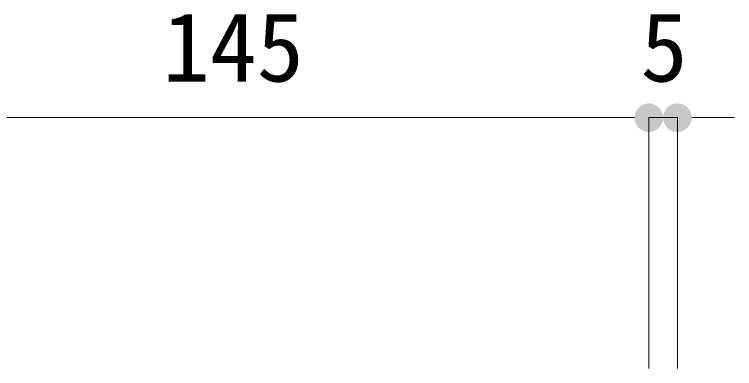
# Model space of a CAD drawing. Units: millimetres, scale not verified. Extents: x -4603 to 4686, y -14667 to 14758.
# Drawn here: x -3608.3 to -3482.4, y -611.2 to -549.2 of the extents above; entities that cross this region are included whole.
import ezdxf
from ezdxf.enums import TextEntityAlignment as Align

# ---------------------------------------------------------------- set-up
doc = ezdxf.new("R2010")
doc.units = ezdxf.units.MM
doc.header["$LTSCALE"] = 6.6
doc.layers.add('0-3_0-A11-寸法_詳細', color=5, linetype='Continuous', lineweight=9)
doc.layers.add('0-4_0', color=7, linetype='Continuous', lineweight=9)
doc.styles.add('ＭＳ ゴシック', font='')
doc.styles.get('ＭＳ ゴシック').set_extended_font_data('MS Gothic')

# ---------------------------------------------------------------- blocks, each defined once
blk = doc.blocks.new('_Dot')
at = {"layer": '0-4_0'}
blk.add_line((-25, 0), (-50, 0), dxfattribs=at)
for points in [[(0, 0), (-21.91, 12.04), (-20.23, 14.69)], [(0, 0), (-20.23, 14.69), (-18.22, 17.11)], [(0, 0), (-18.22, 17.11), (-15.94, 19.26)], [(0, 0), (-15.94, 19.26), (-13.4, 21.11)], [(0, 0), (-13.4, 21.11), (-10.64, 22.62)], [(0, 0), (-10.64, 22.62), (-7.73, 23.78)], [(0, 0), (-7.73, 23.78), (-4.68, 24.56)], [(0, 0), (-4.68, 24.56), (-1.57, 24.95)], [(0, 0), (-1.57, 24.95), (1.57, 24.95)], [(0, 0), (1.57, 24.95), (4.68, 24.56)], [(0, 0), (4.68, 24.56), (7.73, 23.78)], [(0, 0), (7.73, 23.78), (10.64, 22.62)], [(0, 0), (10.64, 22.62), (13.4, 21.11)], [(0, 0), (13.4, 21.11), (15.94, 19.26)], [(0, 0), (15.94, 19.26), (18.22, 17.11)], [(0, 0), (18.22, 17.11), (20.23, 14.69)], [(0, 0), (20.23, 14.69), (21.91, 12.04)], [(0, 0), (-25, 0), (-24.8, 3.13)], [(0, 0), (-24.8, -3.13), (-25, 0)], [(0, 0), (-24.8, 3.13), (-24.21, 6.22)], [(0, 0), (-24.21, -6.22), (-24.8, -3.13)], [(0, 0), (-24.21, 6.22), (-23.24, 9.2)], [(0, 0), (-23.24, -9.2), (-24.21, -6.22)], [(0, 0), (-23.24, 9.2), (-21.91, 12.04)], [(0, 0), (-21.91, -12.04), (-23.24, -9.2)], [(0, 0), (-20.23, -14.69), (-21.91, -12.04)], [(0, 0), (-18.22, -17.11), (-20.23, -14.69)], [(0, 0), (-15.94, -19.26), (-18.22, -17.11)], [(0, 0), (-13.4, -21.11), (-15.94, -19.26)], [(0, 0), (-10.64, -22.62), (-13.4, -21.11)], [(0, 0), (-7.73, -23.78), (-10.64, -22.62)], [(0, 0), (-4.68, -24.56), (-7.73, -23.78)], [(0, 0), (-1.57, -24.95), (-4.68, -24.56)], [(0, 0), (1.57, -24.95), (-1.57, -24.95)], [(0, 0), (21.91, 12.04), (23.24, 9.2)], [(0, 0), (23.24, 9.2), (24.21, 6.22)], [(0, 0), (24.21, 6.22), (24.8, 3.13)], [(0, 0), (24.8, 3.13), (25, 0)], [(0, 0), (4.68, -24.56), (1.57, -24.95)], [(0, 0), (7.73, -23.78), (4.68, -24.56)], [(0, 0), (10.64, -22.62), (7.73, -23.78)], [(0, 0), (13.4, -21.11), (10.64, -22.62)], [(0, 0), (15.94, -19.26), (13.4, -21.11)], [(0, 0), (18.22, -17.11), (15.94, -19.26)], [(0, 0), (20.23, -14.69), (18.22, -17.11)], [(0, 0), (21.91, -12.04), (20.23, -14.69)], [(0, 0), (23.24, -9.2), (21.91, -12.04)], [(0, 0), (24.21, -6.22), (23.24, -9.2)], [(0, 0), (24.8, -3.13), (24.21, -6.22)], [(0, 0), (25, 0), (24.8, -3.13)]]:
    blk.add_solid(points, dxfattribs=at)

msp = doc.modelspace()

# ---------------------------------------------------------------- linework, layer by layer
at = {"layer": '0-3_0-A11-寸法_詳細'}
for p, q in [((-3502.378, -567.249), (-3637.378, -567.249)), ((-3502.378, -567.249), (-3507.378, -567.249)), ((-3497.378, -611.16), (-3497.378, -567.249)), ((-3497.378, -611.16), (-3497.378, -567.249)), ((-3492.378, -567.249), (-3497.378, -567.249)), ((-3492.378, -611.16), (-3492.378, -567.249)), ((-3487.378, -567.249), (-3482.378, -567.249))]:
    msp.add_line(p, q, dxfattribs=at)

# ---------------------------------------------------------------- block references
at = {"layer": '0-3_0-A11-寸法_詳細', "xscale": 0.1, "yscale": 0.1}
msp.add_blockref('_Dot', (-3497.378, -567.249), dxfattribs=at)
msp.add_blockref('_Dot', (-3497.378, -567.249), dxfattribs=at)
at = {"layer": '0-3_0-A11-寸法_詳細', "xscale": 0.1, "yscale": 0.1, "rotation": 180}
msp.add_blockref('_Dot', (-3492.378, -567.249), dxfattribs=at)

# ---------------------------------------------------------------- texts
at = {"layer": '0-3_0-A11-寸法_詳細', "style": 'ＭＳ ゴシック'}
for s, p in [('145', (-3582.383, -564.564)), ('5', (-3498.811, -564.564))]:
    msp.add_text(s, height=12.1, dxfattribs=at).set_placement(p, align=Align.BOTTOM_LEFT)

doc.saveas('drawing.dxf')
